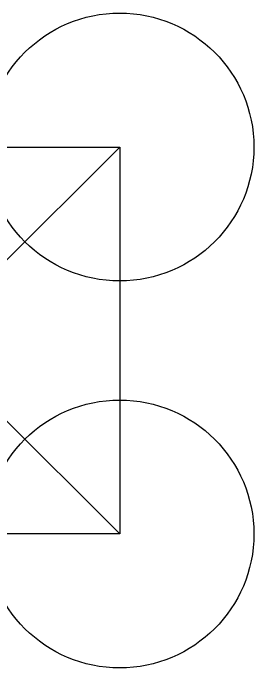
# Model space of a CAD drawing. Header units: millimetres. Extents: x -110 to 110, y -110 to 110.
# Drawn here: x 29.2 to 110, y -110 to 110 of the extents above; entities that cross this region are included whole.
import ezdxf

# ---------------------------------------------------------------- set-up
doc = ezdxf.new("R2010")
doc.units = ezdxf.units.MM
doc.header["$MEASUREMENT"] = 0
doc.layers.add('Arm_Sketch1', color=7, linetype='Continuous')
doc.layers.add('Arm_Sketch2', color=7, linetype='Continuous')

# ---------------------------------------------------------------- blocks, each defined once
blk = doc.blocks.new('Arm')
at = {"layer": 'Arm_Sketch1'}
for p, q in [((6.5, 6.5), (-6.5, -6.5)), ((-6.5, 6.5), (6.5, 6.5)), ((-6.5, 6.5), (6.5, -6.5)), ((6.5, 6.5), (6.5, -6.5)), ((6.5, -6.5), (-6.5, -6.5))]:
    blk.add_line(p, q, dxfattribs=at)
for centre in [(6.5, 6.5), (6.5, -6.5)]:
    blk.add_circle(centre, 4.5, dxfattribs=at)
at = {"layer": 'Arm_Sketch2'}
blk.add_line((6.5, 6.5), (-6.5, -6.5), dxfattribs=at)
for centre in [(6.5, 6.5), (6.5, -6.5)]:
    blk.add_circle(centre, 4.5, dxfattribs=at)

msp = doc.modelspace()

# ---------------------------------------------------------------- block references
at = {"xscale": 10, "yscale": 10, "zscale": 10}
msp.add_blockref('Arm', (0, 0), dxfattribs=at)

doc.saveas('drawing.dxf')
